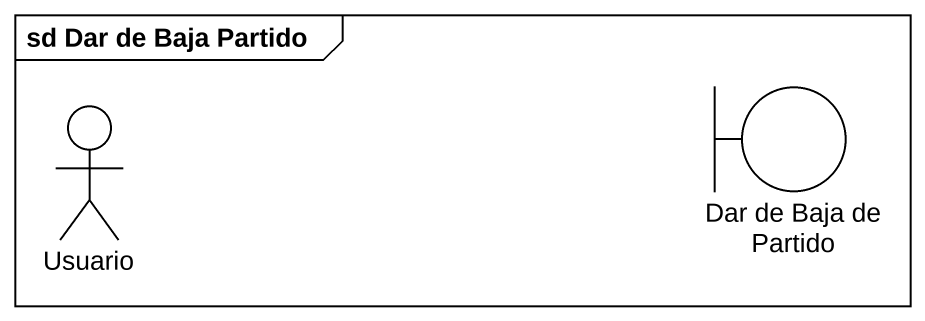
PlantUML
@startuml
mainframe sd Dar de Baja Partido
actor Usuario
boundary "Dar de Baja de Partido" as Dar_de_Baja_de_Partido
@enduml
